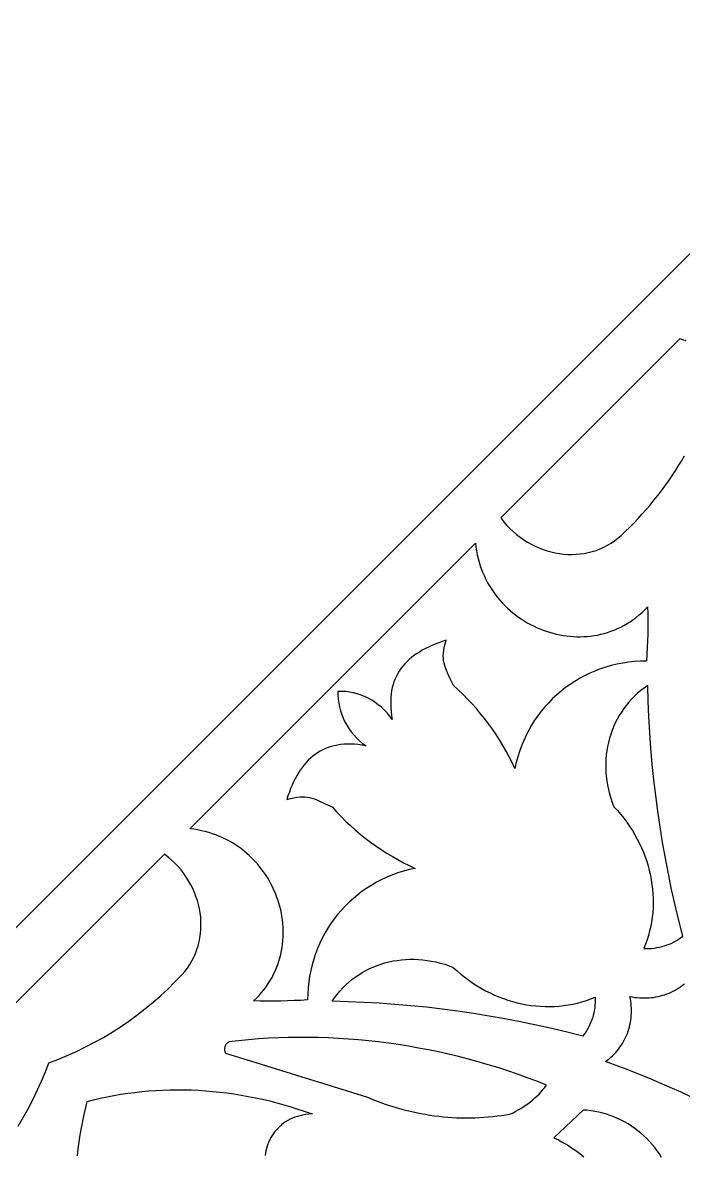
# Model space of a CAD drawing. Extents: x -3069 to -2029, y 258 to 1298.
# Drawn here: x -2296.3 to -2234.3, y 513.7 to 619.9 of the extents above; entities that cross this region are included whole.
import ezdxf

# ---------------------------------------------------------------- set-up
doc = ezdxf.new("R2010")
doc.units = 0
doc.layers.add('LAYER_1', color=18, linetype='CONTINUOUS')
doc.layers.add('LAYER_2', color=174, linetype='CONTINUOUS')

msp = doc.modelspace()

# ---------------------------------------------------------------- linework, layer by layer
at = {"layer": 'LAYER_1'}
for points in [[(-2234.08, 590.07), (-2234.38, 590.16), (-2234.68, 590.24), (-2251.45, 573.46), (-2251.18, 573.12), (-2250.9, 572.79), (-2250.6, 572.48), (-2250.29, 572.18), (-2249.97, 571.91), (-2249.64, 571.65), (-2249.3, 571.41), (-2248.95, 571.19), (-2248.6, 570.99), (-2248.23, 570.81), (-2247.86, 570.65), (-2247.49, 570.5), (-2247.11, 570.38), (-2246.72, 570.27), (-2246.34, 570.18), (-2245.95, 570.12), (-2245.56, 570.07), (-2245.17, 570.04), (-2244.78, 570.03), (-2244.39, 570.05), (-2244.01, 570.08), (-2243.63, 570.13), (-2243.25, 570.21), (-2242.88, 570.3), (-2242.51, 570.42), (-2242.15, 570.55), (-2241.79, 570.71), (-2241.45, 570.89), (-2241.11, 571.09), (-2240.78, 571.31), (-2240.47, 571.55), (-2240.16, 571.82), (-2239.75, 572.21), (-2239.35, 572.6), (-2238.96, 573), (-2238.57, 573.41), (-2238.19, 573.83), (-2237.81, 574.25), (-2237.45, 574.67), (-2237.09, 575.11), (-2236.74, 575.55), (-2236.4, 575.99), (-2236.07, 576.45), (-2235.74, 576.9), (-2235.42, 577.37), (-2235.11, 577.84), (-2234.81, 578.31), (-2234.52, 578.79), (-2234.23, 579.28)], [(-2296.7, 516.44), (-2296.22, 517.25), (-2295.75, 518.08), (-2295.31, 518.92), (-2294.9, 519.78), (-2294.51, 520.65), (-2294.14, 521.53), (-2293.82, 522.38), (-2292.98, 522.7), (-2292.09, 523.06), (-2291.22, 523.46), (-2290.37, 523.87), (-2289.52, 524.31), (-2288.7, 524.77), (-2287.89, 525.26), (-2287.09, 525.77), (-2286.31, 526.3), (-2285.55, 526.86), (-2284.8, 527.44), (-2284.07, 528.04), (-2283.36, 528.66), (-2282.66, 529.3), (-2281.99, 529.96), (-2281.33, 530.65), (-2281.07, 530.95), (-2280.82, 531.27), (-2280.6, 531.6), (-2280.4, 531.93), (-2280.22, 532.28), (-2280.07, 532.63), (-2279.93, 532.99), (-2279.82, 533.36), (-2279.72, 533.73), (-2279.65, 534.11), (-2279.59, 534.49), (-2279.56, 534.88), (-2279.55, 535.27), (-2279.56, 535.66), (-2279.58, 536.05), (-2279.63, 536.44), (-2279.7, 536.82), (-2279.78, 537.21), (-2279.89, 537.59), (-2280.02, 537.97), (-2280.16, 538.35), (-2280.32, 538.72), (-2280.51, 539.08), (-2280.71, 539.44), (-2280.93, 539.79), (-2281.17, 540.13), (-2281.42, 540.46), (-2281.7, 540.78), (-2281.99, 541.09), (-2282.3, 541.38), (-2282.63, 541.67), (-2282.98, 541.94), (-2298.18, 526.74)], [(-2233.56, 519.17), (-2234.55, 519.63), (-2235.56, 520.08), (-2236.56, 520.51), (-2237.57, 520.94), (-2238.59, 521.35), (-2239.6, 521.75), (-2240.63, 522.13), (-2241.65, 522.5), (-2241.48, 522.63), (-2241.3, 522.76), (-2241.14, 522.9), (-2240.98, 523.04), (-2240.83, 523.19), (-2240.68, 523.34), (-2240.54, 523.5), (-2240.41, 523.67), (-2240.28, 523.84), (-2240.16, 524.01), (-2240.05, 524.19), (-2239.94, 524.37), (-2239.84, 524.56), (-2239.75, 524.75), (-2239.66, 524.94), (-2239.58, 525.14), (-2239.51, 525.34), (-2239.45, 525.54), (-2239.39, 525.75), (-2239.34, 525.95), (-2239.3, 526.17), (-2239.26, 526.38), (-2239.24, 526.6), (-2239.22, 526.81), (-2239.21, 527.03), (-2239.2, 527.25), (-2239.2, 527.48), (-2239.22, 527.7), (-2239.24, 527.92), (-2239.26, 528.15), (-2239.3, 528.38), (-2239.34, 528.6), (-2239.12, 528.56), (-2238.89, 528.52), (-2238.67, 528.5), (-2238.44, 528.48), (-2238.22, 528.46), (-2237.99, 528.46), (-2237.77, 528.46), (-2237.55, 528.48), (-2237.34, 528.5), (-2237.12, 528.52), (-2236.91, 528.56), (-2236.7, 528.6), (-2236.49, 528.65), (-2236.28, 528.71), (-2236.08, 528.77), (-2235.88, 528.84), (-2235.68, 528.92), (-2235.49, 529.01), (-2235.3, 529.1), (-2235.11, 529.2), (-2234.93, 529.31), (-2234.75, 529.42), (-2234.58, 529.54), (-2234.41, 529.67), (-2234.24, 529.8)], [(-2291.13, 513.66), (-2291.06, 514.32), (-2290.97, 514.97), (-2290.87, 515.62), (-2290.76, 516.27), (-2290.64, 516.91), (-2290.5, 517.55), (-2290.35, 518.19), (-2290.21, 518.76), (-2289.63, 518.91), (-2289, 519.06), (-2288.35, 519.2), (-2287.71, 519.32), (-2287.06, 519.43), (-2286.41, 519.53), (-2285.76, 519.61), (-2285.11, 519.69), (-2284.45, 519.75), (-2283.79, 519.79), (-2283.13, 519.83), (-2282.47, 519.85), (-2281.8, 519.86), (-2281.14, 519.85), (-2280.47, 519.84), (-2279.8, 519.81), (-2279.13, 519.77), (-2278.46, 519.71), (-2277.8, 519.64), (-2277.13, 519.56), (-2276.46, 519.47), (-2275.79, 519.36), (-2275.12, 519.24), (-2274.45, 519.11), (-2273.78, 518.97), (-2273.11, 518.81), (-2272.45, 518.64), (-2271.78, 518.46), (-2271.12, 518.26), (-2270.46, 518.05), (-2269.8, 517.83), (-2269.14, 517.59), (-2269.43, 517.57), (-2269.71, 517.54), (-2269.99, 517.49), (-2270.25, 517.43), (-2270.5, 517.36), (-2270.75, 517.28), (-2270.98, 517.19), (-2271.2, 517.09), (-2271.41, 516.98), (-2271.62, 516.85), (-2271.81, 516.72), (-2271.99, 516.58), (-2272.16, 516.43), (-2272.33, 516.27), (-2272.48, 516.11), (-2272.62, 515.94), (-2272.75, 515.76), (-2272.88, 515.57), (-2272.99, 515.38), (-2273.09, 515.19), (-2273.19, 514.98), (-2273.27, 514.78), (-2273.34, 514.57), (-2273.41, 514.35), (-2273.46, 514.13), (-2273.51, 513.91), (-2273.55, 513.69)], [(-2236.37, 513.52), (-2236.57, 513.84), (-2236.79, 514.14), (-2237.02, 514.44), (-2237.25, 514.73), (-2237.5, 515.01), (-2237.76, 515.28), (-2238.03, 515.53), (-2238.31, 515.78), (-2238.6, 516.01), (-2238.9, 516.24), (-2239.2, 516.45), (-2239.52, 516.65), (-2239.84, 516.84), (-2240.16, 517.01), (-2240.5, 517.17), (-2240.84, 517.32), (-2241.19, 517.45), (-2241.54, 517.57), (-2241.9, 517.67), (-2242.26, 517.76), (-2242.62, 517.83), (-2242.99, 517.89), (-2243.37, 517.93), (-2243.74, 517.96), (-2246.47, 515.36), (-2246.04, 515.15), (-2245.62, 514.93), (-2245.21, 514.69), (-2244.81, 514.43), (-2244.42, 514.16), (-2244.05, 513.88), (-2243.68, 513.58)]]:
    msp.add_lwpolyline(points, dxfattribs=at)
for points in [[(-2267.21, 557.7), (-2253.82, 571.09), (-2253.78, 570.72), (-2253.72, 570.36), (-2253.65, 570), (-2253.57, 569.65), (-2253.48, 569.3), (-2253.37, 568.96), (-2253.25, 568.63), (-2253.13, 568.31), (-2252.99, 567.99), (-2252.84, 567.68), (-2252.68, 567.38), (-2252.51, 567.09), (-2252.33, 566.8), (-2252.14, 566.52), (-2251.94, 566.25), (-2251.73, 565.98), (-2251.52, 565.73), (-2251.29, 565.48), (-2251.06, 565.24), (-2250.82, 565.01), (-2250.58, 564.79), (-2250.33, 564.57), (-2250.07, 564.37), (-2249.8, 564.17), (-2249.53, 563.99), (-2249.25, 563.81), (-2248.97, 563.64), (-2248.68, 563.48), (-2248.39, 563.33), (-2248.1, 563.19), (-2247.8, 563.06), (-2247.49, 562.94), (-2247.19, 562.84), (-2246.88, 562.74), (-2246.56, 562.65), (-2246.25, 562.57), (-2245.93, 562.5), (-2245.61, 562.44), (-2245.29, 562.4), (-2244.97, 562.36), (-2244.64, 562.34), (-2244.32, 562.32), (-2244, 562.32), (-2243.67, 562.33), (-2243.35, 562.35), (-2243.03, 562.38), (-2242.71, 562.43), (-2242.39, 562.48), (-2242.07, 562.55), (-2241.75, 562.63), (-2241.44, 562.73), (-2241.12, 562.83), (-2240.81, 562.95), (-2240.51, 563.08), (-2240.21, 563.22), (-2239.91, 563.38), (-2239.61, 563.55), (-2239.32, 563.73), (-2239.04, 563.93), (-2238.76, 564.14), (-2238.48, 564.36), (-2238.21, 564.6), (-2237.95, 564.85), (-2237.69, 565.11), (-2237.68, 564.47), (-2237.67, 563.84), (-2237.67, 563.21), (-2237.68, 562.57), (-2237.7, 561.94), (-2237.72, 561.31), (-2237.75, 560.67), (-2237.8, 560.04), (-2238.36, 560.03), (-2238.92, 559.99), (-2239.48, 559.93), (-2240.02, 559.85), (-2240.56, 559.75), (-2241.09, 559.62), (-2241.61, 559.47), (-2242.12, 559.3), (-2242.62, 559.11), (-2243.11, 558.9), (-2243.59, 558.66), (-2244.06, 558.41), (-2244.52, 558.14), (-2244.96, 557.85), (-2245.39, 557.55), (-2245.8, 557.22), (-2246.2, 556.88), (-2246.59, 556.52), (-2246.96, 556.14), (-2247.32, 555.75), (-2247.65, 555.35), (-2247.97, 554.92), (-2248.28, 554.49), (-2248.56, 554.04), (-2248.83, 553.57), (-2249.08, 553.09), (-2249.3, 552.6), (-2249.51, 552.1), (-2249.7, 551.58), (-2249.86, 551.06), (-2250, 550.52), (-2250.12, 549.97), (-2250.38, 550.52), (-2250.66, 551.06), (-2250.95, 551.6), (-2251.25, 552.13), (-2251.57, 552.65), (-2251.89, 553.16), (-2252.24, 553.66), (-2252.59, 554.15), (-2252.96, 554.64), (-2253.34, 555.11), (-2253.74, 555.58), (-2254.14, 556.03), (-2254.56, 556.48), (-2254.99, 556.91), (-2255.43, 557.33), (-2255.89, 557.74), (-2256.18, 558.39), (-2256.43, 558.93), (-2256.54, 559.18), (-2256.63, 559.41), (-2256.7, 559.64), (-2256.76, 559.86), (-2256.81, 560.08), (-2256.83, 560.31), (-2256.84, 560.54), (-2256.83, 560.79), (-2256.8, 561.06), (-2256.75, 561.34), (-2256.67, 561.66), (-2256.58, 562), (-2256.93, 561.88), (-2257.27, 561.76), (-2257.6, 561.63), (-2257.92, 561.5), (-2258.23, 561.36), (-2258.52, 561.21), (-2258.81, 561.05), (-2259.08, 560.89), (-2259.34, 560.72), (-2259.59, 560.55), (-2259.82, 560.37), (-2260.05, 560.18), (-2260.26, 559.98), (-2260.45, 559.77), (-2260.64, 559.56), (-2260.81, 559.34), (-2260.97, 559.11), (-2261.11, 558.87), (-2261.24, 558.62), (-2261.36, 558.37), (-2261.46, 558.1), (-2261.55, 557.83), (-2261.62, 557.55), (-2261.68, 557.25), (-2261.73, 556.95), (-2261.76, 556.64), (-2261.77, 556.32), (-2261.77, 555.99), (-2261.76, 555.65), (-2261.73, 555.3), (-2261.68, 554.94), (-2261.62, 554.57), (-2261.85, 554.88), (-2262.1, 555.18), (-2262.36, 555.45), (-2262.64, 555.71), (-2262.93, 555.95), (-2263.23, 556.17), (-2263.55, 556.37), (-2263.87, 556.55), (-2264.21, 556.71), (-2264.55, 556.84), (-2264.9, 556.96), (-2265.26, 557.06), (-2265.62, 557.13), (-2265.98, 557.18), (-2266.35, 557.2), (-2266.72, 557.2), (-2266.72, 556.83), (-2266.69, 556.47), (-2266.64, 556.1), (-2266.57, 555.74), (-2266.47, 555.38), (-2266.36, 555.03), (-2266.22, 554.69), (-2266.06, 554.36), (-2265.88, 554.03), (-2265.68, 553.72), (-2265.46, 553.41), (-2265.22, 553.12), (-2264.97, 552.84), (-2264.69, 552.58), (-2264.4, 552.33), (-2264.08, 552.1), (-2264.46, 552.17), (-2264.82, 552.21), (-2265.17, 552.24), (-2265.51, 552.26), (-2265.84, 552.26), (-2266.16, 552.24), (-2266.47, 552.21), (-2266.77, 552.17), (-2267.06, 552.11), (-2267.34, 552.04), (-2267.62, 551.95), (-2267.88, 551.84), (-2268.14, 551.73), (-2268.38, 551.6), (-2268.62, 551.45), (-2268.85, 551.29), (-2269.07, 551.12), (-2269.29, 550.94), (-2269.49, 550.74), (-2269.69, 550.53), (-2269.88, 550.31), (-2270.06, 550.07), (-2270.24, 549.83), (-2270.41, 549.56), (-2270.57, 549.29), (-2270.72, 549.01), (-2270.87, 548.71), (-2271.01, 548.41), (-2271.15, 548.09), (-2271.27, 547.76), (-2271.4, 547.42), (-2271.51, 547.07), (-2271.17, 547.16), (-2270.86, 547.23), (-2270.57, 547.29), (-2270.3, 547.32), (-2270.06, 547.33), (-2269.82, 547.32), (-2269.59, 547.29), (-2269.37, 547.25), (-2269.15, 547.19), (-2268.92, 547.12), (-2268.69, 547.02), (-2268.45, 546.92), (-2267.9, 546.67), (-2267.26, 546.37), (-2266.85, 545.92), (-2266.42, 545.48), (-2265.99, 545.05), (-2265.55, 544.63), (-2265.09, 544.22), (-2264.63, 543.83), (-2264.15, 543.45), (-2263.67, 543.08), (-2263.17, 542.72), (-2262.67, 542.38), (-2262.16, 542.05), (-2261.64, 541.74), (-2261.11, 541.43), (-2260.58, 541.14), (-2260.03, 540.87), (-2259.48, 540.61), (-2260.03, 540.49), (-2260.57, 540.35), (-2261.1, 540.18), (-2261.61, 540), (-2262.12, 539.79), (-2262.61, 539.56), (-2263.09, 539.32), (-2263.55, 539.05), (-2264, 538.76), (-2264.44, 538.46), (-2264.86, 538.14), (-2265.27, 537.8), (-2265.66, 537.45), (-2266.03, 537.08), (-2266.39, 536.69), (-2266.74, 536.29), (-2267.06, 535.87), (-2267.37, 535.44), (-2267.66, 535), (-2267.93, 534.55), (-2268.18, 534.08), (-2268.41, 533.6), (-2268.62, 533.11), (-2268.81, 532.61), (-2268.98, 532.1), (-2269.13, 531.58), (-2269.26, 531.05), (-2269.37, 530.51), (-2269.45, 529.96), (-2269.51, 529.41), (-2269.54, 528.85), (-2269.56, 528.28), (-2270.19, 528.24), (-2270.82, 528.21), (-2271.45, 528.18), (-2272.09, 528.17), (-2272.72, 528.16), (-2273.35, 528.16), (-2273.99, 528.16), (-2274.62, 528.18), (-2274.36, 528.44), (-2274.11, 528.7), (-2273.87, 528.97), (-2273.65, 529.24), (-2273.44, 529.52), (-2273.25, 529.81), (-2273.06, 530.1), (-2272.89, 530.39), (-2272.74, 530.69), (-2272.59, 530.99), (-2272.46, 531.3), (-2272.35, 531.61), (-2272.24, 531.92), (-2272.15, 532.24), (-2272.07, 532.55), (-2272, 532.87), (-2271.94, 533.19), (-2271.9, 533.51), (-2271.87, 533.84), (-2271.84, 534.16), (-2271.84, 534.48), (-2271.84, 534.81), (-2271.85, 535.13), (-2271.87, 535.45), (-2271.91, 535.78), (-2271.96, 536.1), (-2272.01, 536.42), (-2272.08, 536.73), (-2272.16, 537.05), (-2272.25, 537.36), (-2272.35, 537.67), (-2272.46, 537.98), (-2272.58, 538.28), (-2272.71, 538.58), (-2272.85, 538.88), (-2273, 539.17), (-2273.16, 539.46), (-2273.32, 539.74), (-2273.5, 540.02), (-2273.69, 540.29), (-2273.88, 540.55), (-2274.09, 540.81), (-2274.3, 541.06), (-2274.52, 541.31), (-2274.75, 541.55), (-2274.99, 541.78), (-2275.24, 542), (-2275.5, 542.22), (-2275.76, 542.43), (-2276.03, 542.62), (-2276.31, 542.81), (-2276.6, 542.99), (-2276.89, 543.16), (-2277.2, 543.32), (-2277.51, 543.47), (-2277.82, 543.61), (-2278.15, 543.74), (-2278.48, 543.86), (-2278.82, 543.96), (-2279.16, 544.06), (-2279.51, 544.14), (-2279.87, 544.21), (-2280.23, 544.27), (-2280.6, 544.31)], [(-2237.67, 557.74), (-2238, 557.51), (-2238.32, 557.27), (-2238.62, 557.02), (-2238.91, 556.75), (-2239.19, 556.47), (-2239.45, 556.19), (-2239.7, 555.89), (-2239.93, 555.58), (-2240.15, 555.26), (-2240.36, 554.93), (-2240.55, 554.59), (-2240.72, 554.25), (-2240.88, 553.89), (-2241.02, 553.53), (-2241.15, 553.17), (-2241.26, 552.8), (-2241.36, 552.42), (-2241.44, 552.03), (-2241.51, 551.64), (-2241.56, 551.25), (-2241.59, 550.85), (-2241.61, 550.45), (-2241.61, 550.05), (-2241.59, 549.65), (-2241.56, 549.24), (-2241.51, 548.83), (-2241.44, 548.42), (-2241.35, 548.01), (-2241.25, 547.61), (-2241.13, 547.2), (-2241, 546.79), (-2240.84, 546.38), (-2240.52, 546.03), (-2240.21, 545.67), (-2239.91, 545.31), (-2239.63, 544.93), (-2239.37, 544.55), (-2239.11, 544.16), (-2238.88, 543.76), (-2238.66, 543.36), (-2238.45, 542.95), (-2238.26, 542.54), (-2238.08, 542.12), (-2237.92, 541.7), (-2237.77, 541.27), (-2237.64, 540.84), (-2237.53, 540.41), (-2237.43, 539.97), (-2237.35, 539.54), (-2237.28, 539.1), (-2237.23, 538.66), (-2237.19, 538.22), (-2237.17, 537.79), (-2237.17, 537.35), (-2237.18, 536.91), (-2237.21, 536.47), (-2237.26, 536.04), (-2237.32, 535.61), (-2237.4, 535.18), (-2237.5, 534.75), (-2237.61, 534.33), (-2237.74, 533.91), (-2237.89, 533.5), (-2238.05, 533.09), (-2237.8, 533.09), (-2237.55, 533.09), (-2237.3, 533.11), (-2237.05, 533.14), (-2236.81, 533.18), (-2236.57, 533.22), (-2236.33, 533.28), (-2236.1, 533.35), (-2235.87, 533.43), (-2235.64, 533.52), (-2235.42, 533.61), (-2235.2, 533.72), (-2234.99, 533.84), (-2234.79, 533.97), (-2234.59, 534.1), (-2234.4, 534.25), (-2234.76, 535.71), (-2235.11, 537.16), (-2235.44, 538.63), (-2235.74, 540.09), (-2236.02, 541.56), (-2236.28, 543.02), (-2236.52, 544.49), (-2236.73, 545.96), (-2236.93, 547.43), (-2237.1, 548.91), (-2237.25, 550.38), (-2237.38, 551.85), (-2237.48, 553.32), (-2237.57, 554.8), (-2237.63, 556.27)], [(-2267.25, 528.15), (-2267.03, 528.48), (-2266.79, 528.8), (-2266.53, 529.11), (-2266.27, 529.4), (-2265.99, 529.67), (-2265.7, 529.94), (-2265.4, 530.19), (-2265.09, 530.42), (-2264.77, 530.64), (-2264.44, 530.84), (-2264.11, 531.03), (-2263.76, 531.21), (-2263.41, 531.36), (-2263.05, 531.51), (-2262.68, 531.64), (-2262.31, 531.75), (-2261.93, 531.85), (-2261.55, 531.93), (-2261.16, 531.99), (-2260.77, 532.04), (-2260.37, 532.08), (-2259.97, 532.09), (-2259.57, 532.09), (-2259.16, 532.08), (-2258.75, 532.04), (-2258.35, 531.99), (-2257.94, 531.92), (-2257.53, 531.84), (-2257.12, 531.74), (-2256.71, 531.62), (-2256.3, 531.48), (-2255.9, 531.33), (-2255.55, 531), (-2255.19, 530.69), (-2254.82, 530.4), (-2254.44, 530.12), (-2254.06, 529.85), (-2253.67, 529.6), (-2253.27, 529.36), (-2252.87, 529.14), (-2252.46, 528.94), (-2252.05, 528.74), (-2251.63, 528.57), (-2251.21, 528.41), (-2250.78, 528.26), (-2250.35, 528.13), (-2249.92, 528.02), (-2249.49, 527.92), (-2249.05, 527.83), (-2248.62, 527.77), (-2248.18, 527.71), (-2247.74, 527.68), (-2247.3, 527.66), (-2246.86, 527.66), (-2246.42, 527.67), (-2245.99, 527.7), (-2245.56, 527.75), (-2245.12, 527.81), (-2244.69, 527.89), (-2244.27, 527.98), (-2243.85, 528.1), (-2243.43, 528.23), (-2243.02, 528.38), (-2242.61, 528.54), (-2242.6, 528.29), (-2242.61, 528.04), (-2242.62, 527.79), (-2242.65, 527.54), (-2242.69, 527.3), (-2242.74, 527.05), (-2242.8, 526.82), (-2242.86, 526.58), (-2242.94, 526.35), (-2243.03, 526.13), (-2243.13, 525.91), (-2243.24, 525.69), (-2243.35, 525.48), (-2243.48, 525.27), (-2243.62, 525.07), (-2243.76, 524.88), (-2245.22, 525.25), (-2246.68, 525.6), (-2248.14, 525.92), (-2249.6, 526.23), (-2251.07, 526.51), (-2252.54, 526.77), (-2254.01, 527), (-2255.48, 527.22), (-2256.95, 527.41), (-2258.42, 527.59), (-2259.89, 527.74), (-2261.37, 527.86), (-2262.84, 527.97), (-2264.31, 528.05), (-2265.78, 528.11)], [(-2250.54, 517.59), (-2250.29, 517.71), (-2250.05, 517.84), (-2249.81, 517.97), (-2249.57, 518.11), (-2249.34, 518.25), (-2249.11, 518.41), (-2248.89, 518.57), (-2248.67, 518.73), (-2248.46, 518.91), (-2248.26, 519.09), (-2248.06, 519.27), (-2247.86, 519.46), (-2247.68, 519.66), (-2247.5, 519.87), (-2247.32, 520.08), (-2247.15, 520.29), (-2248.06, 520.65), (-2248.97, 520.99), (-2249.88, 521.32), (-2250.8, 521.63), (-2251.72, 521.93), (-2252.64, 522.21), (-2253.57, 522.48), (-2254.49, 522.73), (-2255.42, 522.97), (-2256.35, 523.19), (-2257.29, 523.4), (-2258.22, 523.59), (-2259.16, 523.77), (-2260.09, 523.94), (-2261.03, 524.09), (-2261.97, 524.22), (-2262.91, 524.34), (-2263.85, 524.45), (-2264.79, 524.54), (-2265.73, 524.61), (-2266.67, 524.67), (-2267.61, 524.72), (-2268.54, 524.75), (-2269.48, 524.77), (-2270.42, 524.77), (-2271.36, 524.75), (-2272.29, 524.72), (-2273.23, 524.68), (-2274.16, 524.62), (-2275.09, 524.54), (-2276.02, 524.45), (-2276.94, 524.34), (-2277.01, 524.3), (-2277.07, 524.26), (-2277.13, 524.21), (-2277.18, 524.16), (-2277.22, 524.1), (-2277.26, 524.03), (-2277.32, 523.89), (-2277.34, 523.75), (-2277.34, 523.59), (-2277.31, 523.44), (-2277.29, 523.36), (-2277.25, 523.28), (-2273.92, 522.27), (-2270.59, 521.24), (-2267.26, 520.2), (-2263.93, 519.15), (-2263.52, 518.98), (-2263.12, 518.82), (-2262.7, 518.67), (-2262.29, 518.52), (-2261.88, 518.38), (-2261.46, 518.25), (-2261.05, 518.13), (-2260.63, 518.02), (-2260.21, 517.91), (-2259.79, 517.81), (-2259.37, 517.72), (-2258.95, 517.64), (-2258.53, 517.56), (-2258.1, 517.49), (-2257.68, 517.43), (-2257.26, 517.38), (-2256.84, 517.33), (-2256.41, 517.3), (-2255.99, 517.27), (-2255.57, 517.24), (-2255.14, 517.23), (-2254.72, 517.22), (-2254.3, 517.23), (-2253.88, 517.23), (-2253.46, 517.25), (-2253.04, 517.28), (-2252.62, 517.31), (-2252.2, 517.35), (-2251.79, 517.4), (-2251.37, 517.46), (-2250.96, 517.52)]]:
    msp.add_lwpolyline(points, close=True, dxfattribs=at)
at = {"layer": 'LAYER_2'}
msp.add_lwpolyline([(-2404.22, 427.75), (-2199.19, 632.78), (-2199.19, 922.73), (-2404.22, 1127.75), (-2694.17, 1127.75), (-2899.19, 922.73), (-2899.19, 632.78), (-2694.17, 427.75)], close=True, dxfattribs=at)

doc.saveas('drawing.dxf')
